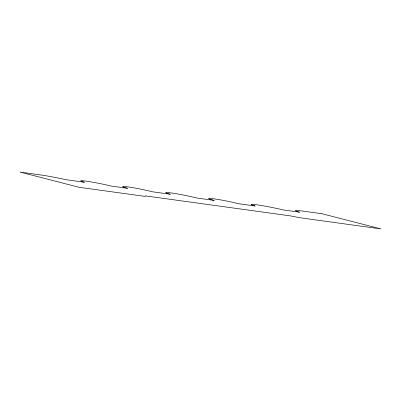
<?xml version="1.0" encoding="UTF-8"?>
<svg xmlns="http://www.w3.org/2000/svg" width="401" height="401" viewBox="0 0 401 401"><rect width="100%" height="100%" fill="white"/><g stroke="black" fill="none" stroke-linecap="round" stroke-linejoin="round"><path stroke-width="0.6" d="M321.933 213.713L302.018 210.996A21.674 1.248 11.3 0 0 299.562 212.179L283.076 209.908A20.21 1.163 11.3 0 0 256.991 204.811A20.21 1.163 11.3 0 0 255.176 206.009L238.69 203.733A18.185 1.048 11.3 0 0 213.487 198.761A18.185 1.048 11.3 0 0 214.189 200.405L196.861 198.014A18.837 1.083 11.3 0 0 171.422 192.956A18.837 1.083 11.3 0 0 170.214 194.239L152.465 191.788A17.88 1.028 11.3 0 0 127.864 186.896A17.88 1.028 11.3 0 0 127.518 188.295L111.037 186.024A18.952 1.093 11.3 0 0 86.421 181.182A18.952 1.093 11.3 0 0 84.39 182.244L65.669 179.663A21.674 1.248 11.3 0 0 40.416 174.916L20.05 172.079L79.067 187.287L145.272 196.415L145.172 195.858L290.605 215.918L299.587 217.698L380.95 228.921L321.933 213.713"/></g></svg>
